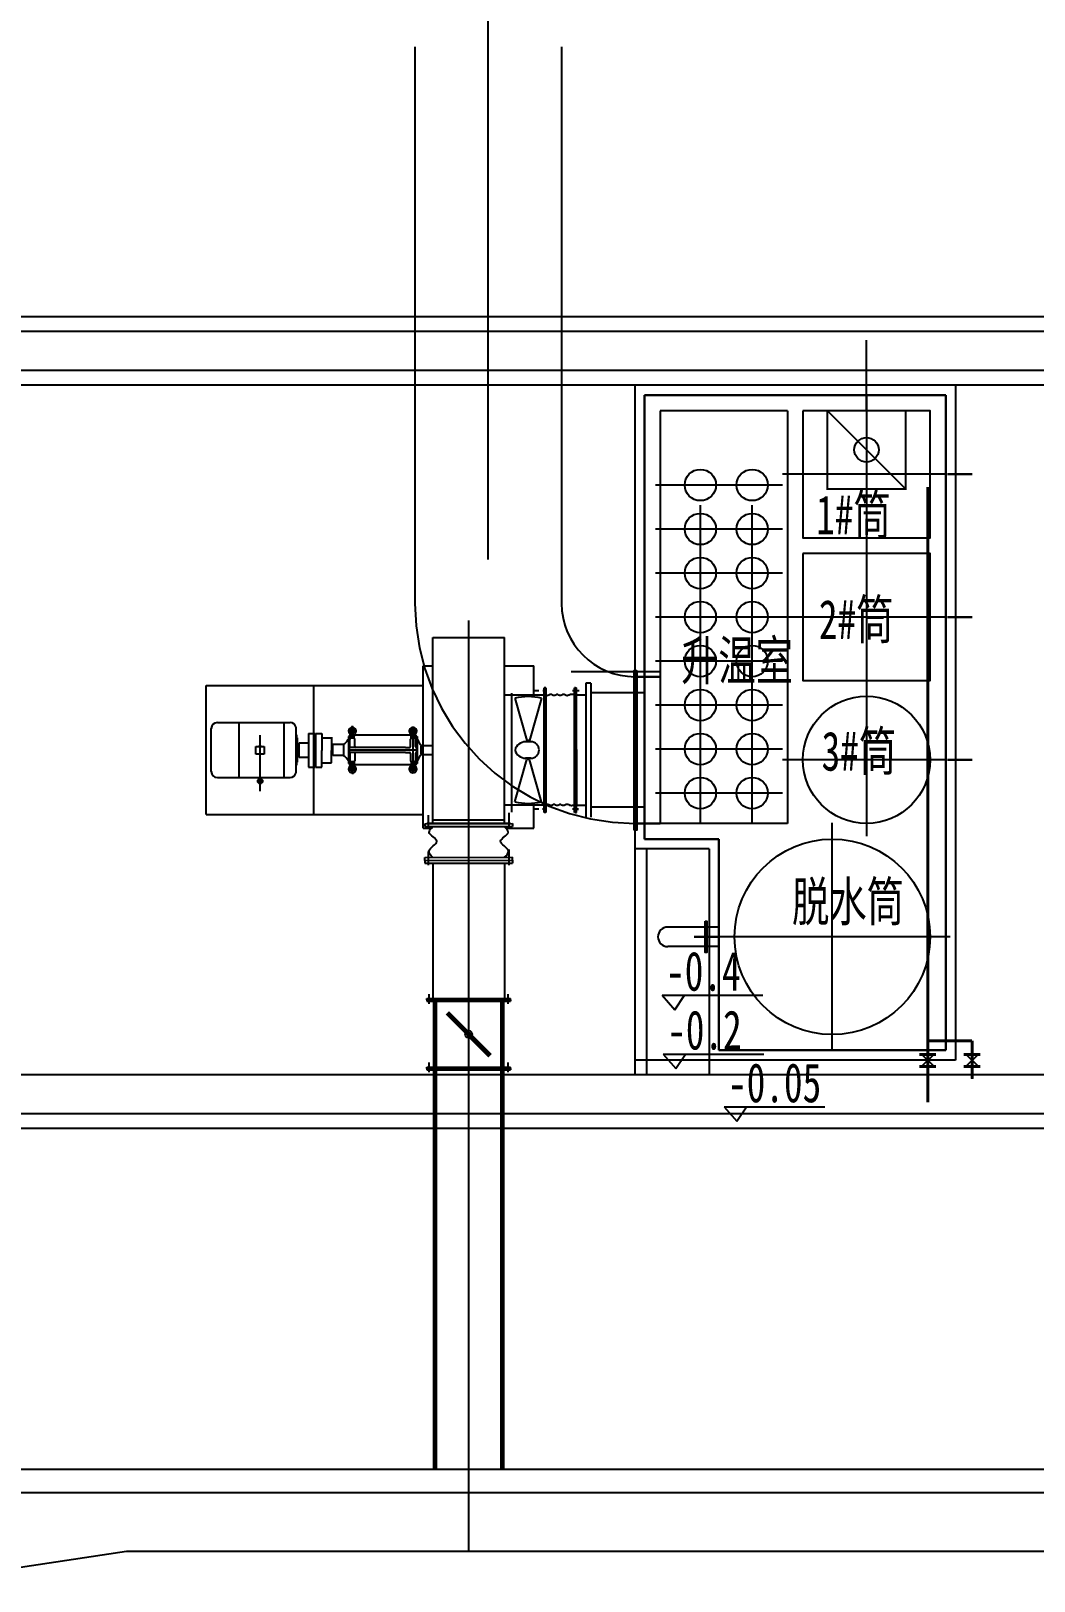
# Model space of a CAD drawing. Extents: x -170 to 1091, y -90 to 504.
# Drawn here: x 257.82 to 268.08, y 49.92 to 65.77 of the extents above; entities that cross this region are included whole.
import ezdxf

# ---------------------------------------------------------------- set-up
doc = ezdxf.new("R2010")
doc.units = 0
doc.header["$LTSCALE"] = 1000
for name, pattern in [('CENTER', [50.8, 31.75, -6.35, 6.35, -6.35]), ('CENTER2', [28.575, 19.05, -3.175, 3.175, -3.175]), ('PF_CENTER', [400, 250, -50, 50, -50])]:
    doc.linetypes.add(name, pattern=pattern)
doc.layers.get('0').update_dxf_attribs({"linetype": 'CONTINUOUS'})
for name, color, linetype in [('01', 7, 'CONTINUOUS'), ('03', 3, 'CENTER'), ('05', 4, 'PF_CENTER'), ('1A', 7, 'CONTINUOUS'), ('PR', 4, 'CONTINUOUS'), ('建筑各种基础线', 6, 'CONTINUOUS'), ('热媒站中心线', 3, 'CENTER'), ('设备', 4, 'CONTINUOUS')]:
    doc.layers.add(name, color=color, linetype=linetype)
doc.layers.add('EQPT', color=7, linetype='CONTINUOUS', lineweight=40)
doc.styles.get("Standard").update_dxf_attribs({"font": '', "width": 0.75})
doc.styles.get('STANDARD').set_extended_font_data('SimSun')

# ---------------------------------------------------------------- blocks, each defined once
blk = doc.blocks.new('A$C3CAE5930')
at = {"layer": '1A'}
for p, q in [((0, 865, 0), (99, 518, 0)), ((218, 865, 0), (119, 518, 0)), ((99, 518, 0), (119, 518, 0)), ((87, 507, 0), (130, 507, 0)), ((0, 14, 0), (99, 360, 0)), ((87, 372, 0), (130, 372, 0)), ((99, 360, 0), (119, 360, 0)), ((218, 14, 0), (119, 360, 0))]:
    blk.add_line(p, q, dxfattribs=at)
for centre, radius, start, end in [((109, 439, 0), 439, 75.6223, 104.3777), ((87, 439, 0), 67.5, 90, 180), ((87, 439, 0), 67.5, 180, 270), ((130, 417, 0), 90, 14.4775, 90), ((130, 462, 0), 90, 270, 345.5225), ((109, 439, 0), 439, 255.6223, 284.3777)]:
    blk.add_arc(centre, radius, start, end, dxfattribs=at)
blk = doc.blocks.new('A$C214432DA')
at = {"layer": '1A', "xscale": 2.100000000000363, "yscale": 2.100000000000363, "zscale": 2.100000000000363}
blk.add_blockref('A$C3CAE5930', (0, 0, 0), dxfattribs=at)

msp = doc.modelspace()

# ---------------------------------------------------------------- linework, layer by layer
at = {"color": 1, "lineweight": 30}
for p, q in [((264.10001, 62.05093, 0), (264.10001, 57.51093, 0)), ((267.18001, 62.05093, 0), (264.10001, 62.05093, 0)), ((267.18001, 62.05093, 0), (267.18001, 55.35093, 0)), ((264.86001, 57.51093, 0), (264.10001, 57.51093, 0)), ((264.86001, 57.51093, 0), (264.86001, 55.35093, 0)), ((267.18001, 55.35093, 0), (264.86001, 55.35093, 0))]:
    msp.add_line(p, q, dxfattribs=at)
at = {"color": 3, "lineweight": -2}
for p, q in [((265.97001, 61.89093, 0), (266.77001, 61.09093, 0)), ((264.86001, 56.61093, 0), (264.33641, 56.61093, 0)), ((264.86001, 56.41093, 0), (264.33641, 56.41093, 0)), ((267.36658, 55.31524, 0), (267.53259, 55.31524, 0)), ((267.36658, 55.30417, 0), (267.53259, 55.30417, 0)), ((267.36658, 55.19218, 0), (267.53259, 55.19218, 0)), ((267.36658, 55.18112, 0), (267.53259, 55.18112, 0)), ((267.39217, 55.30417, 0), (267.50962, 55.19218, 0)), ((267.50891, 55.30417, 0), (267.39382, 55.19218, 0))]:
    msp.add_line(p, q, dxfattribs=at)
at = {"color": 3, "lineweight": 30}
for p, q in [((267.45054, 61.24093, 0), (267.19751, 61.24093, 0)), ((267.45054, 59.78093, 0), (267.19751, 59.78093, 0)), ((267.45054, 58.32093, 0), (267.19751, 58.32093, 0)), ((264.60697, 56.51093, 0), (264.86001, 56.51093, 0)), ((264.60697, 56.51093, 0), (264.86001, 56.51093, 0)), ((267.45054, 55.05948, 0), (267.45054, 55.44791, 0))]:
    msp.add_line(p, q, dxfattribs=at)
at = {"color": 2, "lineweight": 30}
for p, q in [((264, 59.17093, 0), (264.26001, 59.17093, 0)), ((264, 57.67093, 0), (264.26001, 57.67093, 0))]:
    msp.add_line(p, q, dxfattribs=at)
at = {"color": 6, "lineweight": -2}
for p, q in [((264.00001, 57.41093, 0), (264.00001, 55.10093, 0)), ((264.12001, 57.41093, 0), (264.12001, 55.10093, 0))]:
    msp.add_line(p, q, dxfattribs=at)
at = {"color": 0, "lineweight": -3}
for p, q in [((264.2792, 55.91387, 0), (265.30971, 55.91387, 0)), ((264.2792, 55.91387, 0), (264.4097, 55.76546, 0)), ((264.4097, 55.76546, 0), (264.5087, 55.91387, 0)), ((264.29016, 55.3126, 0), (265.32068, 55.3126, 0)), ((264.29016, 55.3126, 0), (264.42067, 55.1642, 0)), ((264.42067, 55.1642, 0), (264.51967, 55.3126, 0)), ((264.91305, 54.77296, 0), (265.04356, 54.62456, 0)), ((264.91305, 54.77296, 0), (265.94357, 54.77296, 0)), ((265.04356, 54.62456, 0), (265.14256, 54.77296, 0))]:
    msp.add_line(p, q, dxfattribs=at)
at = {"color": 2, "lineweight": -2}
for p, q in [((266.91283, 55.31524, 0), (267.07885, 55.31524, 0)), ((266.91283, 55.30417, 0), (267.07885, 55.30417, 0)), ((266.91283, 55.19218, 0), (267.07885, 55.19218, 0)), ((266.91283, 55.18112, 0), (267.07885, 55.18112, 0)), ((266.93843, 55.30417, 0), (267.05588, 55.19218, 0)), ((267.05516, 55.30417, 0), (266.94008, 55.19218, 0))]:
    msp.add_line(p, q, dxfattribs=at)
at = {"color": 6, "lineweight": -2, "const_width": 0.02, "elevation": 0}
msp.add_lwpolyline([(265.97001, 61.89093), (266.77001, 61.89093), (266.77001, 61.09093), (265.97001, 61.09093), (265.97001, 61.89093)], dxfattribs=at)
at = {"color": 2, "lineweight": -2, "const_width": 0.03, "elevation": 0}
msp.add_lwpolyline([(266.99739, 54.81862), (266.99739, 61.11056)], dxfattribs=at)
at = {"color": 2, "lineweight": 30, "elevation": 0}
msp.add_lwpolyline([(264.0069, 59.23488), (264.0069, 57.6024), (263.99429, 57.6024), (263.99429, 59.23488)], close=True, dxfattribs=at)
at = {"color": 0, "elevation": 0}
msp.add_lwpolyline([(264.01951, 59.23488), (264.01951, 57.6024), (264.0069, 57.6024), (264.0069, 59.23488)], close=True, dxfattribs=at)
at = {"color": 3, "lineweight": -2, "elevation": 0}
for points in [[(264.71853, 56.66976), (264.72788, 56.66976), (264.72788, 56.34906), (264.71853, 56.34906)], [(264.72788, 56.66976), (264.73722, 56.66976), (264.73722, 56.34906), (264.72788, 56.34906)]]:
    msp.add_lwpolyline(points, close=True, dxfattribs=at)
at = {"color": 3, "lineweight": -2, "const_width": 0.03, "elevation": 0}
for points in [[(267.45054, 55.44791), (266.99739, 55.44791)], [(267.45054, 55.44791), (267.45054, 55.05948)]]:
    msp.add_lwpolyline(points, dxfattribs=at)
at = {"color": 3, "lineweight": -2}
msp.add_circle((266.37001, 61.49093, 0), 0.125, dxfattribs=at)
msp.add_arc((264.33641, 56.51093, 0), 0.1, 90, 270, dxfattribs=at)
at = {"layer": '01'}
for p, q in [((261.85242, 57.66793, 0), (262.74759, 57.66847, 0)), ((261.85242, 57.66793, 0), (261.85242, 57.63757, 0)), ((261.85242, 57.63757, 0), (262.74759, 57.63811, 0)), ((262.74759, 57.66847, 0), (262.74759, 57.63811, 0)), ((261.85242, 57.32329, 0), (262.74759, 57.32383, 0)), ((261.85242, 57.29293, 0), (261.85242, 57.32329, 0)), ((261.85242, 57.29293, 0), (262.74759, 57.29347, 0)), ((261.85242, 57.29293, 0), (261.85242, 57.26257, 0)), ((261.85242, 57.26257, 0), (262.74759, 57.26311, 0)), ((261.93438, 57.26257, 0), (261.93438, 55.87863, 0)), ((262.66563, 57.26311, 0), (262.66563, 55.87863, 0)), ((262.74759, 57.29347, 0), (262.74759, 57.32383, 0)), ((262.74759, 57.29347, 0), (262.74759, 57.26311, 0)), ((261.8723, 55.87863, 0), (262.72771, 55.87863, 0)), ((261.8723, 55.86504, 0), (261.8723, 55.87863, 0)), ((261.8723, 55.86504, 0), (261.8723, 55.87863, 0)), ((261.8723, 55.86504, 0), (262.72771, 55.86504, 0)), ((261.8723, 55.86504, 0), (261.8723, 55.85145, 0)), ((261.8723, 55.86504, 0), (261.8723, 55.85145, 0)), ((261.8723, 55.85145, 0), (262.72771, 55.85145, 0)), ((261.9203, 55.87863, 0), (262.72771, 55.87863, 0)), ((261.9203, 55.86504, 0), (262.72771, 55.86504, 0)), ((261.9203, 55.85145, 0), (262.72771, 55.85145, 0)), ((262.72771, 55.86504, 0), (262.72771, 55.87863, 0)), ((262.72771, 55.86504, 0), (262.72771, 55.87863, 0)), ((262.72771, 55.86504, 0), (262.72771, 55.85145, 0)), ((262.72771, 55.86504, 0), (262.72771, 55.85145, 0)), ((261.8723, 55.17863, 0), (262.72771, 55.17863, 0)), ((261.8723, 55.16504, 0), (261.8723, 55.17863, 0)), ((261.8723, 55.16504, 0), (261.8723, 55.17863, 0)), ((261.8723, 55.16504, 0), (262.72771, 55.16504, 0)), ((261.8723, 55.16504, 0), (261.8723, 55.15145, 0)), ((261.8723, 55.16504, 0), (261.8723, 55.15145, 0)), ((261.89685, 55.12592, 0), (261.89685, 55.22444, 0)), ((261.9203, 55.17863, 0), (262.72771, 55.17863, 0)), ((261.9203, 55.16504, 0), (262.72771, 55.16504, 0)), ((262.70316, 55.12592, 0), (262.70316, 55.22444, 0)), ((262.72771, 55.16504, 0), (262.72771, 55.17863, 0)), ((262.72771, 55.16504, 0), (262.72771, 55.17863, 0)), ((262.72771, 55.16504, 0), (262.72771, 55.15145, 0)), ((262.72771, 55.16504, 0), (262.72771, 55.15145, 0)), ((261.8723, 55.15145, 0), (262.72771, 55.15145, 0)), ((261.9203, 55.15145, 0), (262.72771, 55.15145, 0))]:
    msp.add_line(p, q, dxfattribs=at)
at = {"layer": '01', "ltscale": 8}
for p, q in [((273.8, 51.06385, 0), (224.7404, 51.06385)), ((273.56, 50.82385, 0), (224.93644, 50.82385))]:
    msp.add_line(p, q, dxfattribs=at)
at = {"layer": '01', "const_width": 0.05, "elevation": 0}
for points in [[(261.95601, 55.85145), (261.95601, 55.17863)], [(262.64401, 55.85145), (262.64401, 55.17863)], [(262.51921, 55.29584), (262.0808, 55.73424)]]:
    msp.add_lwpolyline(points, dxfattribs=at)
at = {"layer": '01'}
msp.add_circle((262.30001, 55.51504, 0), 0.0363, dxfattribs=at)
for points, knots in [([(261.93438, 57.32329, 0), (261.91184, 57.34541, 0), (261.85206, 57.40411, 0), (262.04761, 57.487, 0), (261.85843, 57.56404, 0), (261.91387, 57.61772, 0), (261.93438, 57.63757, 0)], [0, 0, 0, 0, 0.077547169, 0.205726489, 0.325007281, 0.395055418, 0.395055418, 0.395055418, 0.395055418]), ([(262.66563, 57.32383, 0), (262.68817, 57.34595, 0), (262.74795, 57.40465, 0), (262.5524, 57.48754, 0), (262.74158, 57.56458, 0), (262.68614, 57.61825, 0), (262.66563, 57.63811, 0)], [0, 0, 0, 0, 0.077547169, 0.205726489, 0.325007281, 0.395055417, 0.395055417, 0.395055417, 0.395055417])]:
    msp.add_open_spline(points, degree=3, knots=knots, dxfattribs=at)
for p in [(261.89511, 55.87863, 0), (261.89511, 55.87863, 0), (262.7049, 55.87863, 0), (262.7049, 55.87863, 0), (261.89511, 55.17863, 0), (261.89511, 55.17863, 0), (262.7049, 55.17863, 0), (262.7049, 55.17863, 0)]:
    msp.add_point(p, dxfattribs=at)
at = {"layer": '03'}
for p, q in [((261.88787, 57.61783, 0), (261.88787, 57.75509, 0)), ((262.7148, 57.61836, 0), (262.7148, 57.77783, 0)), ((261.88787, 57.24283, 0), (261.88787, 57.38009, 0)), ((262.7148, 57.24336, 0), (262.7148, 57.40283, 0))]:
    msp.add_line(p, q, dxfattribs=at)
at = {"layer": '05', "ltscale": 8}
for p, q in [((262.5, 60.36854), (262.5, 82.69885)), ((258.8, 50.22385, 0), (256.8, 49.92385, 0)), ((274.04655, 50.22385, 0), (258.8, 50.22385, 0))]:
    msp.add_line(p, q, dxfattribs=at)
at = {"layer": 'EQPT', "linetype": 'CENTER2', "lineweight": -2, "ltscale": 5}
for p, q in [((261.75, 65.60982, 0), (261.75, 59.92093, 0)), ((263.25, 65.60982, 0), (263.25, 59.92093, 0)), ((261.75, 61.9181, 0), (261.75, 59.92093, 0)), ((263.25, 61.9181, 0), (263.25, 59.92093, 0))]:
    msp.add_line(p, q, dxfattribs=at)
for radius in [2.25, 0.75]:
    msp.add_arc((264, 59.92093, 0), radius, 180, 270, dxfattribs=at)
at = {"layer": 'PR'}
msp.add_line((262.64401, 51.06385, 0), (261.95601, 51.06385, 0), dxfattribs=at)
at = {"layer": '建筑各种基础线', "ltscale": 250}
for p, q in [((275.63912, 62.85093, 0), (234.21076, 62.85093, 0)), ((277.35, 62.85093, 0), (236.21076, 62.85093, 0)), ((276.36653, 62.85093, 0), (267.38657, 62.85093, 0)), ((275.48912, 62.70093, 0), (234.33076, 62.70093, 0)), ((277.35, 62.70093, 0), (236.33076, 62.70093, 0)), ((276.51653, 62.70093, 0), (267.23657, 62.70093, 0)), ((275.08912, 62.30093, 0), (234.33076, 62.30093, 0)), ((277.93001, 62.30093, 0), (236.33076, 62.30093, 0)), ((274.93912, 62.15093, 0), (233.36988, 62.15093, 0)), ((277.78001, 62.15093, 0), (236.21076, 62.15093, 0)), ((267.28001, 62.15093, 0), (264.00001, 62.15093, 0)), ((264.00001, 62.15093, 0), (264.00001, 57.41093, 0)), ((267.28001, 62.15093, 0), (267.28001, 55.25093, 0)), ((264.76001, 57.41093, 0), (264.00001, 57.41093, 0)), ((264.76001, 57.41093, 0), (264.76001, 55.10093, 0)), ((267.28001, 55.25093, 0), (264.00001, 55.25093, 0)), ((277.93001, 55.10093, 0), (232.50001, 55.10093, 0)), ((277.93001, 54.70093, 0), (232.50001, 54.70093, 0)), ((277.78001, 54.55093, 0), (232.50001, 54.55093, 0))]:
    msp.add_line(p, q, dxfattribs=at)
at = {"layer": '建筑各种基础线'}
for p, q in [((261.83601, 59.28093, 0), (261.93438, 59.28093, 0)), ((261.83601, 57.62093, 0), (261.83601, 59.28093, 0)), ((262.66563, 59.28093, 0), (262.96601, 59.28093, 0)), ((262.96601, 58.98343, 0), (262.96601, 59.28093, 0)), ((259.61601, 59.08093, 0), (261.83601, 59.08093, 0)), ((259.61601, 57.76093, 0), (259.61601, 59.08093, 0)), ((260.71601, 57.76093, 0), (260.71601, 59.08093, 0)), ((262.96601, 57.62093, 0), (262.96601, 57.85843, 0)), ((259.61601, 57.76093, 0), (261.83601, 57.76093, 0)), ((261.83601, 57.62093, 0), (261.91767, 57.62093, 0)), ((262.68284, 57.62093, 0), (262.96601, 57.62093, 0))]:
    msp.add_line(p, q, dxfattribs=at)
at = {"layer": '热媒站中心线', "ltscale": 20}
for p, q in [((266.37001, 61.89093, 0), (266.37001, 62.611, 0)), ((266.37001, 62.05093, 0), (266.37001, 57.53934, 0)), ((267.18001, 61.24093, 0), (265.51053, 61.24093, 0)), ((265.51001, 61.13093, 0), (264.21001, 61.13093, 0)), ((264.67001, 57.67093, 0), (264.67001, 60.9233, 0)), ((265.20001, 57.67093, 0), (265.20001, 60.9233, 0)), ((265.51001, 60.68093, 0), (264.21001, 60.68093, 0)), ((265.51001, 60.23093, 0), (264.21001, 60.23093, 0)), ((265.51001, 59.78093, 0), (264.21001, 59.78093, 0)), ((267.18001, 59.78093, 0), (265.51053, 59.78093, 0)), ((265.51001, 59.33093, 0), (264.21001, 59.33093, 0)), ((265.51001, 59.33093, 0), (264.21001, 59.33093, 0)), ((264.26001, 59.22093, 0), (263.35001, 59.22093, 0)), ((264.26001, 59.22093, 0), (263.35001, 59.22093, 0)), ((265.51001, 58.88093, 0), (264.21001, 58.88093, 0)), ((261.11014, 58.55545, 0), (261.11014, 58.66916, 0)), ((261.73014, 58.66203, 0), (261.73014, 58.18262, 0)), ((260.16702, 57.99998, 0), (260.16702, 58.57258, 0)), ((261.15456, 58.61482, 0), (261.06571, 58.61482, 0)), ((261.77456, 58.61482, 0), (261.68571, 58.61482, 0)), ((265.51001, 58.43093, 0), (264.21001, 58.43093, 0)), ((261.15456, 58.22705, 0), (261.06571, 58.22705, 0)), ((261.11014, 58.28642, 0), (261.11014, 58.1727, 0)), ((261.77456, 58.22705, 0), (261.68571, 58.22705, 0)), ((267.18001, 58.32093, 0), (265.51053, 58.32093, 0)), ((265.51001, 57.98093, 0), (264.21001, 57.98093, 0)), ((266.02001, 55.35093, 0), (266.02001, 57.67631, 0)), ((267.22724, 56.51093, 0), (264.86001, 56.51093, 0)), ((261.89685, 55.82592, 0), (261.89685, 55.92444, 0)), ((262.70316, 55.82592, 0), (262.70316, 55.92444, 0)), ((261.89685, 55.12592, 0), (261.89685, 55.22444, 0)), ((262.70316, 55.12592, 0), (262.70316, 55.22444, 0))]:
    msp.add_line(p, q, dxfattribs=at)
at = {"layer": '热媒站中心线', "ltscale": 5}
msp.add_line((262.30001, 50.22385, 0), (262.30001, 59.74593, 0), dxfattribs=at)
at = {"layer": '设备'}
for p, q in [((264.26001, 61.89093, 0), (264.26001, 57.67093, 0)), ((265.56001, 61.89093, 0), (264.26001, 61.89093, 0)), ((265.56001, 61.89093, 0), (265.56001, 57.67093, 0)), ((261.93438, 57.66793, 0), (261.93438, 59.57093, 0)), ((261.93438, 59.57093, 0), (262.66563, 59.57093, 0)), ((262.66563, 57.66793, 0), (262.66563, 59.57093, 0)), ((263.0712, 58.98343, 0), (262.66563, 58.98343, 0)), ((262.74248, 57.7855, 0), (262.74248, 59.00241, 0)), ((263.0178, 59.02713, 0), (262.97631, 59.02713, 0)), ((263.09937, 59.02718, 0), (263.05788, 59.02718, 0)), ((263.0712, 57.78343, 0), (263.0712, 59.05843, 0)), ((263.0802, 59.05843, 0), (263.0712, 59.05843, 0)), ((263.0712, 57.7855, 0), (263.0712, 59.04602, 0)), ((263.0802, 59.05843, 0), (263.0802, 57.78343, 0)), ((263.0802, 57.78338, 0), (263.0802, 59.05838, 0)), ((263.0892, 59.05838, 0), (263.0802, 59.05838, 0)), ((263.0802, 57.78545, 0), (263.0802, 59.04597, 0)), ((263.0892, 59.05838, 0), (263.0892, 57.78338, 0)), ((263.4224, 59.02718, 0), (263.36341, 59.02718, 0)), ((263.4314, 59.02718, 0), (263.37241, 59.02718, 0)), ((263.4314, 59.02692, 0), (263.37241, 59.02692, 0)), ((263.3837, 57.78343, 0), (263.3837, 59.05843, 0)), ((263.3927, 59.05843, 0), (263.3837, 59.05843, 0)), ((263.3837, 57.7855, 0), (263.3837, 59.04602, 0)), ((263.3927, 57.78343, 0), (263.3927, 59.05843, 0)), ((263.3927, 59.05843, 0), (263.3927, 58.41602, 0)), ((263.3927, 57.78317, 0), (263.3927, 59.05817, 0)), ((263.3927, 59.05817, 0), (263.3927, 58.41576, 0)), ((263.3927, 59.05817, 0), (263.3927, 58.42093, 0)), ((263.3927, 59.05817, 0), (263.4017, 59.05817, 0)), ((263.3927, 57.7855, 0), (263.3927, 59.04602, 0)), ((263.3927, 57.78523, 0), (263.3927, 59.04576, 0)), ((263.4017, 57.78317, 0), (263.4017, 59.05817, 0)), ((263.4017, 57.79041, 0), (263.4017, 59.05093, 0)), ((263.4017, 58.98526, 0), (263.50001, 58.98526, 0)), ((263.50001, 59.10593, 0), (263.50001, 57.73593, 0)), ((263.55001, 59.10593, 0), (263.50001, 59.10593, 0)), ((263.55001, 59.10593, 0), (263.55001, 57.73593, 0)), ((264.10001, 59.00593, 0), (263.55001, 59.00593, 0)), ((264.10001, 59.00593, 0), (263.55001, 59.00593, 0)), ((259.72889, 58.70218, 0), (260.47264, 58.70218, 0)), ((259.95246, 58.13968, 0), (259.95246, 58.70218, 0)), ((260.41264, 58.13968, 0), (260.41264, 58.70218, 0)), ((259.66639, 58.20218, 0), (259.66639, 58.63968, 0)), ((260.53514, 58.20218, 0), (260.53514, 58.63968, 0)), ((260.53514, 58.57718, 0), (260.54139, 58.57718, 0)), ((260.54139, 58.26468, 0), (260.54139, 58.57718, 0)), ((260.54139, 58.54593, 0), (260.54764, 58.54593, 0)), ((260.54764, 58.29593, 0), (260.54764, 58.54593, 0)), ((260.54764, 58.32718, 0), (260.54764, 58.51468, 0)), ((260.54764, 58.32906, 0), (260.54764, 58.51281, 0)), ((260.54764, 58.42093, 0), (260.54764, 58.49968, 0)), ((260.56536, 58.49286, 0), (260.66063, 58.49286, 0)), ((260.56536, 58.34911, 0), (260.56536, 58.49286, 0)), ((260.66063, 58.58923, 0), (260.66063, 58.24588, 0)), ((260.66063, 58.58923, 0), (260.7264, 58.58923, 0)), ((260.7264, 58.24588, 0), (260.7264, 58.58923, 0)), ((260.73265, 58.58922, 0), (260.79634, 58.58922, 0)), ((260.73265, 58.58922, 0), (260.73265, 58.24574, 0)), ((260.79634, 58.58922, 0), (260.79634, 58.41748, 0)), ((260.79634, 58.54485, 0), (260.89813, 58.54485, 0)), ((260.89813, 58.55176, 0), (260.89813, 58.42439, 0)), ((260.89813, 58.54485, 0), (260.89813, 58.41748, 0)), ((261.06994, 58.55876, 0), (261.06994, 58.28311, 0)), ((261.0784, 58.55876, 0), (261.06994, 58.55876, 0)), ((261.0784, 58.55875, 0), (261.0784, 58.27888, 0)), ((261.08369, 58.57674, 0), (261.13658, 58.57674, 0)), ((261.08369, 58.57674, 0), (261.08369, 58.57383, 0)), ((261.08369, 58.45584, 0), (261.08369, 58.53231, 0)), ((261.13209, 58.57356, 0), (261.0873, 58.57356, 0)), ((261.08898, 58.57674, 0), (261.08898, 58.57891, 0)), ((261.09057, 58.54289, 0), (261.09057, 58.54606, 0)), ((261.09057, 58.54606, 0), (261.12971, 58.54606, 0)), ((261.12971, 58.54289, 0), (261.09057, 58.54289, 0)), ((261.09184, 58.54606, 0), (261.09184, 58.56299, 0)), ((261.09184, 58.56299, 0), (261.12844, 58.56299, 0)), ((261.09956, 58.59271, 0), (261.11014, 58.59366, 0)), ((261.12072, 58.59271, 0), (261.09956, 58.59271, 0)), ((261.09956, 58.56933, 0), (261.09956, 58.56299, 0)), ((261.09956, 58.56933, 0), (261.12072, 58.56933, 0)), ((261.10104, 58.54606, 0), (261.10104, 58.56299, 0)), ((261.11014, 58.59366, 0), (261.12072, 58.59271, 0)), ((261.11923, 58.54606, 0), (261.11923, 58.56299, 0)), ((261.12072, 58.56933, 0), (261.12072, 58.56299, 0)), ((261.12844, 58.54606, 0), (261.12844, 58.56299, 0)), ((261.12971, 58.54289, 0), (261.12971, 58.54606, 0)), ((261.13129, 58.57674, 0), (261.13129, 58.57891, 0)), ((261.13658, 58.57567, 0), (261.13658, 58.57674, 0)), ((261.13658, 58.45584, 0), (261.13658, 58.53231, 0)), ((261.70158, 58.57356, 0), (261.13738, 58.57356, 0)), ((261.70369, 58.57674, 0), (261.75658, 58.57674, 0)), ((261.70369, 58.57674, 0), (261.70369, 58.57568, 0)), ((261.70369, 58.45584, 0), (261.70369, 58.53231, 0)), ((261.75209, 58.57356, 0), (261.7073, 58.57356, 0)), ((261.70898, 58.57674, 0), (261.70898, 58.57891, 0)), ((261.71057, 58.54289, 0), (261.71057, 58.54606, 0)), ((261.71057, 58.54606, 0), (261.74971, 58.54606, 0)), ((261.74971, 58.54289, 0), (261.71057, 58.54289, 0)), ((261.71184, 58.54606, 0), (261.71184, 58.56299, 0)), ((261.71184, 58.56299, 0), (261.74844, 58.56299, 0)), ((261.71956, 58.59271, 0), (261.73014, 58.59366, 0)), ((261.74072, 58.59271, 0), (261.71956, 58.59271, 0)), ((261.71956, 58.56933, 0), (261.71956, 58.56299, 0)), ((261.71956, 58.56933, 0), (261.74072, 58.56933, 0)), ((261.72104, 58.54606, 0), (261.72104, 58.56299, 0)), ((261.73014, 58.59366, 0), (261.74072, 58.59271, 0)), ((261.73923, 58.54606, 0), (261.73923, 58.56299, 0)), ((261.74072, 58.56933, 0), (261.74072, 58.56299, 0)), ((261.74844, 58.54606, 0), (261.74844, 58.56299, 0)), ((261.74971, 58.54289, 0), (261.74971, 58.54606, 0)), ((261.75129, 58.57674, 0), (261.75129, 58.57891, 0)), ((261.75658, 58.57567, 0), (261.75658, 58.57674, 0)), ((261.75658, 58.57674, 0), (261.75658, 58.57567, 0)), ((261.75658, 58.45584, 0), (261.75658, 58.53231, 0)), ((261.76503, 58.56299, 0), (261.76503, 58.27888, 0)), ((261.76504, 58.55875, 0), (261.77351, 58.55875, 0)), ((261.77351, 58.55876, 0), (261.77351, 58.28311, 0)), ((260.12415, 58.45759, 0), (260.20825, 58.45759, 0)), ((260.12415, 58.3782, 0), (260.12415, 58.45759, 0)), ((260.20825, 58.3782, 0), (260.12415, 58.3782, 0)), ((260.17077, 58.472, 0), (260.16327, 58.472, 0)), ((260.16327, 58.45759, 0), (260.16327, 58.472, 0)), ((260.17077, 58.45759, 0), (260.17077, 58.472, 0)), ((260.20825, 58.45759, 0), (260.20825, 58.3782, 0)), ((260.54764, 58.45843, 0), (260.56536, 58.45843, 0)), ((260.54764, 58.42093, 0), (260.54764, 58.34218, 0)), ((260.54764, 58.38343, 0), (260.56536, 58.38343, 0)), ((260.56536, 58.34911, 0), (260.66063, 58.34911, 0)), ((260.79634, 58.24574, 0), (260.79634, 58.41748, 0)), ((260.91011, 58.4583, 0), (260.89813, 58.4583, 0)), ((260.89813, 58.2901, 0), (260.89813, 58.41748, 0)), ((260.91011, 58.38356, 0), (260.89813, 58.38356, 0)), ((260.91011, 58.36435, 0), (260.91011, 58.47751, 0)), ((261.01811, 58.47751, 0), (260.91011, 58.47751, 0)), ((261.01811, 58.36435, 0), (260.91011, 58.36435, 0)), ((261.01811, 58.47961, 0), (261.01811, 58.36226, 0)), ((261.65524, 58.44738, 0), (261.0784, 58.44738, 0)), ((261.62529, 58.42093, 0), (261.0784, 58.42093, 0)), ((261.62529, 58.42093, 0), (261.0784, 58.42093, 0)), ((261.65524, 58.39449, 0), (261.0784, 58.39449, 0)), ((261.08369, 58.38603, 0), (261.08369, 58.30955, 0)), ((261.13658, 58.38603, 0), (261.13658, 58.30955, 0)), ((261.76504, 58.42093, 0), (261.61683, 58.42093, 0)), ((261.76504, 58.42093, 0), (261.61683, 58.42093, 0)), ((261.65524, 58.44738, 0), (261.69523, 58.44738, 0)), ((261.65524, 58.39449, 0), (261.69523, 58.39449, 0)), ((261.70369, 58.38603, 0), (261.70369, 58.30955, 0)), ((261.75658, 58.38603, 0), (261.75658, 58.30955, 0)), ((261.81159, 58.46159, 0), (261.81159, 58.38027, 0)), ((261.82111, 58.46853, 0), (261.81948, 58.46853, 0)), ((261.82111, 58.37333, 0), (261.81948, 58.37333, 0)), ((261.82491, 58.46615, 0), (261.93438, 58.46615, 0)), ((261.82491, 58.37571, 0), (261.93438, 58.37571, 0)), ((261.82534, 58.4643, 0), (261.82534, 58.37756, 0)), ((263.3837, 58.42093, 0), (263.3837, 57.84593, 0)), ((263.3837, 57.78343, 0), (263.3837, 58.41602, 0)), ((263.3927, 58.42093, 0), (263.3927, 57.84593, 0)), ((263.3927, 57.78834, 0), (263.3927, 58.42093, 0)), ((263.3927, 58.42067, 0), (263.3927, 57.84567, 0)), ((263.3927, 57.78343, 0), (263.3927, 58.41602, 0)), ((263.3927, 57.78343, 0), (263.3927, 58.41602, 0)), ((263.3927, 57.78317, 0), (263.3927, 58.41576, 0)), ((263.3927, 57.78317, 0), (263.3927, 58.41576, 0)), ((263.4017, 58.42584, 0), (263.4017, 57.85334, 0)), ((260.53514, 58.26468, 0), (260.54139, 58.26468, 0)), ((260.54139, 58.29593, 0), (260.54764, 58.29593, 0)), ((260.66063, 58.24588, 0), (260.7264, 58.24588, 0)), ((260.73265, 58.24574, 0), (260.79634, 58.24574, 0)), ((260.79634, 58.2901, 0), (260.89813, 58.2901, 0)), ((261.0784, 58.28311, 0), (261.06994, 58.28311, 0)), ((261.08369, 58.26513, 0), (261.08369, 58.26804, 0)), ((261.08369, 58.26513, 0), (261.13658, 58.26513, 0)), ((261.13209, 58.2683, 0), (261.0873, 58.2683, 0)), ((261.08898, 58.26513, 0), (261.08898, 58.26295, 0)), ((261.09057, 58.29898, 0), (261.09057, 58.2958, 0)), ((261.12971, 58.29898, 0), (261.09057, 58.29898, 0)), ((261.09057, 58.2958, 0), (261.12971, 58.2958, 0)), ((261.09184, 58.2958, 0), (261.09184, 58.27888, 0)), ((261.09184, 58.27888, 0), (261.12844, 58.27888, 0)), ((261.09956, 58.27253, 0), (261.09956, 58.27888, 0)), ((261.09956, 58.27253, 0), (261.12072, 58.27253, 0)), ((261.09956, 58.24916, 0), (261.11014, 58.2482, 0)), ((261.12072, 58.24916, 0), (261.09956, 58.24916, 0)), ((261.10104, 58.2958, 0), (261.10104, 58.27888, 0)), ((261.11014, 58.2482, 0), (261.12072, 58.24916, 0)), ((261.11923, 58.2958, 0), (261.11923, 58.27888, 0)), ((261.12072, 58.27253, 0), (261.12072, 58.27888, 0)), ((261.12844, 58.2958, 0), (261.12844, 58.27888, 0)), ((261.12971, 58.29898, 0), (261.12971, 58.2958, 0)), ((261.13129, 58.26513, 0), (261.13129, 58.26295, 0)), ((261.13658, 58.26619, 0), (261.13658, 58.26513, 0)), ((261.70158, 58.2683, 0), (261.13738, 58.2683, 0)), ((261.70369, 58.26513, 0), (261.70369, 58.26619, 0)), ((261.70369, 58.26513, 0), (261.75658, 58.26513, 0)), ((261.75209, 58.2683, 0), (261.7073, 58.2683, 0)), ((261.70898, 58.26513, 0), (261.70898, 58.26295, 0)), ((261.71057, 58.29898, 0), (261.71057, 58.2958, 0)), ((261.74971, 58.29898, 0), (261.71057, 58.29898, 0)), ((261.71057, 58.2958, 0), (261.74971, 58.2958, 0)), ((261.71184, 58.2958, 0), (261.71184, 58.27888, 0)), ((261.71184, 58.27888, 0), (261.74844, 58.27888, 0)), ((261.71956, 58.27253, 0), (261.71956, 58.27888, 0)), ((261.71956, 58.27253, 0), (261.74072, 58.27253, 0)), ((261.71956, 58.24916, 0), (261.73014, 58.2482, 0)), ((261.74072, 58.24916, 0), (261.71956, 58.24916, 0)), ((261.72104, 58.2958, 0), (261.72104, 58.27888, 0)), ((261.73014, 58.2482, 0), (261.74072, 58.24916, 0)), ((261.73923, 58.2958, 0), (261.73923, 58.27888, 0)), ((261.74072, 58.27253, 0), (261.74072, 58.27888, 0)), ((261.74844, 58.2958, 0), (261.74844, 58.27888, 0)), ((261.74971, 58.29898, 0), (261.74971, 58.2958, 0)), ((261.75129, 58.26513, 0), (261.75129, 58.26295, 0)), ((261.75658, 58.26619, 0), (261.75658, 58.26513, 0)), ((261.75658, 58.26513, 0), (261.75658, 58.26619, 0)), ((261.76504, 58.28311, 0), (261.77351, 58.28311, 0)), ((259.72889, 58.13968, 0), (260.47264, 58.13968, 0)), ((260.19961, 58.10218, 0), (260.13368, 58.10218, 0)), ((260.14827, 58.13343, 0), (260.14827, 58.13968, 0)), ((260.14827, 58.13343, 0), (260.15764, 58.12718, 0)), ((260.18577, 58.13343, 0), (260.14827, 58.13343, 0)), ((260.17639, 58.12718, 0), (260.15764, 58.12718, 0)), ((260.18577, 58.13343, 0), (260.17639, 58.12718, 0)), ((260.18577, 58.13343, 0), (260.18577, 58.13968, 0)), ((263.0712, 57.85843, 0), (262.66563, 57.85843, 0)), ((263.4017, 57.8566, 0), (263.50001, 57.8566, 0)), ((261.93438, 57.70801, 0), (262.66563, 57.70801, 0)), ((261.93438, 57.70801, 0), (262.66563, 57.70801, 0)), ((263.0178, 57.81463, 0), (262.97272, 57.81463, 0)), ((263.09937, 57.81468, 0), (263.05429, 57.81468, 0)), ((263.0802, 57.78343, 0), (263.0712, 57.78343, 0)), ((263.0892, 57.78338, 0), (263.0802, 57.78338, 0)), ((263.41517, 57.81468, 0), (263.36341, 57.81468, 0)), ((263.42417, 57.81468, 0), (263.37241, 57.81468, 0)), ((263.42417, 57.81442, 0), (263.37241, 57.81442, 0)), ((263.3927, 57.78343, 0), (263.3837, 57.78343, 0)), ((263.3927, 57.78317, 0), (263.4017, 57.78317, 0)), ((264.10001, 57.83593, 0), (263.55001, 57.83593, 0)), ((264.10001, 57.83593, 0), (263.55001, 57.83593, 0)), ((262.66563, 57.66843, 0), (261.87188, 57.66843, 0)), ((262.72813, 57.66843, 0), (261.87188, 57.66843, 0)), ((265.56001, 57.67093, 0), (264.26001, 57.67093, 0))]:
    msp.add_line(p, q, dxfattribs=at)
at = {"layer": '设备', "elevation": 0}
for points in [[(265.72001, 61.89093), (265.72001, 60.59093), (267.02001, 60.59093), (267.02001, 61.89093)], [(265.72001, 60.43093), (265.72001, 59.13093), (267.02001, 59.13093), (267.02001, 60.43093)]]:
    msp.add_lwpolyline(points, close=True, dxfattribs=at)
at = {"layer": '设备', "const_width": 0.05, "elevation": 0}
for points in [[(261.95601, 55.15083), (261.95601, 54.47303)], [(261.95601, 55.15083), (261.95601, 51.06385)], [(262.64401, 55.15145), (262.64401, 54.47303)], [(262.64401, 55.15145), (262.64401, 51.06385)]]:
    msp.add_lwpolyline(points, dxfattribs=at)
at = {"layer": '设备'}
for centre, radius in [((264.67001, 61.13093, 0), 0.16), ((265.20001, 61.13093, 0), 0.16), ((264.67001, 60.68093, 0), 0.16), ((265.20001, 60.68093, 0), 0.16), ((264.67001, 60.23093, 0), 0.16), ((265.20001, 60.23093, 0), 0.16), ((264.67001, 59.78093, 0), 0.16), ((265.20001, 59.78093, 0), 0.16), ((264.67001, 59.33093, 0), 0.16), ((265.20001, 59.33093, 0), 0.16), ((264.67001, 58.88093, 0), 0.16), ((265.20001, 58.88093, 0), 0.16), ((266.37001, 58.32093, 0), 0.65), ((261.11014, 58.61482, 0), 0.02116), ((261.73014, 58.61482, 0), 0.02116), ((264.67001, 58.43093, 0), 0.16), ((265.20001, 58.43093, 0), 0.16), ((261.11014, 58.22705, 0), 0.02116), ((261.73014, 58.22705, 0), 0.02116), ((260.16702, 58.10218, 0), 0.025), ((260.16702, 58.10218, 0), 0.01875), ((264.67001, 57.98093, 0), 0.16), ((265.20001, 57.98093, 0), 0.16), ((266.02001, 56.51093, 0), 1)]:
    msp.add_circle(centre, radius, dxfattribs=at)
for centre, radius, start, end in [((259.72889, 58.63968, 0), 0.0625, 90, 180), ((260.47264, 58.63968, 0), 0.0625, 11.479849, 90), ((260.47264, 58.63968, 0), 0.0625, 0, 11.479849), ((261.11014, 58.61482, 0), 0.03808, 309.520936, 230.479064), ((261.73014, 58.61482, 0), 0.03808, 309.520936, 230.479064), ((260.96698, 58.57918, 0), 0.11194, 297.178065, 332.438661), ((261.06571, 58.53159, 0), 0.00423, 276.853793, 0), ((261.08898, 58.56299, 0), 0.01058, 127.979572, 180), ((261.08052, 58.57383, 0), 0.00317, 307.979184, 0), ((261.09427, 58.53231, 0), 0.01058, 90, 180), ((261.08052, 58.57891, 0), 0.00846, 0, 50.477922), ((261.09533, 58.59271, 0), 0.00423, 270, 0), ((261.12495, 58.59271, 0), 0.00423, 180, 270), ((261.126, 58.53231, 0), 0.01058, 0, 90), ((261.13976, 58.57891, 0), 0.00846, 129.522078, 180), ((261.13976, 58.57567, 0), 0.00317, 180, 221.633851), ((261.70158, 58.57568, 0), 0.00212, 270, 0), ((261.71427, 58.53231, 0), 0.01058, 90, 180), ((261.70052, 58.57891, 0), 0.00846, 0, 50.477922), ((261.71533, 58.59271, 0), 0.00423, 270, 0), ((261.74495, 58.59271, 0), 0.00423, 180, 270), ((261.746, 58.53231, 0), 0.01058, 0, 90), ((261.75975, 58.57891, 0), 0.00846, 129.522078, 180), ((261.75975, 58.57567, 0), 0.00317, 180, 221.633851), ((261.75976, 58.57567, 0), 0.00317, 180, 247.302889), ((261.75445, 58.56299, 0), 0.01058, 0, 67.302397), ((261.77774, 58.53159, 0), 0.00423, 180, 263.146207), ((261.66534, 58.42868, 0), 0.14921, 17.679732, 41.416907), ((260.96698, 58.26268, 0), 0.11194, 27.561339, 62.821935), ((261.07523, 58.45584, 0), 0.00846, 292.028073, 0), ((261.07523, 58.38603, 0), 0.00846, 0, 67.971927), ((261.14504, 58.45584, 0), 0.00846, 180, 270), ((261.14504, 58.38603, 0), 0.00846, 90, 180), ((261.69523, 58.45584, 0), 0.00846, 270, 0), ((261.69523, 58.38603, 0), 0.00846, 0, 90), ((261.76504, 58.45584, 0), 0.00846, 180, 270), ((261.76504, 58.38603, 0), 0.00846, 90, 180), ((261.66534, 58.41318, 0), 0.14921, 318.583093, 342.320268), ((261.81948, 58.4844, 0), 0.01587, 220.957365, 270), ((261.81948, 58.35747, 0), 0.01587, 90, 139.042635), ((261.82111, 58.4643, 0), 0.00423, 0, 90), ((261.82111, 58.37756, 0), 0.00423, 270, 0), ((259.72889, 58.20218, 0), 0.0625, 180, 270), ((260.47264, 58.20218, 0), 0.0625, 270, 348.520151), ((260.47264, 58.20218, 0), 0.0625, 348.520151, 0), ((261.06571, 58.31027, 0), 0.00423, 0, 83.146207), ((261.11014, 58.22705, 0), 0.03808, 129.520936, 50.479064), ((261.08898, 58.27888, 0), 0.01058, 180, 232.020428), ((261.08052, 58.26804, 0), 0.00317, 0, 52.020816), ((261.09427, 58.30956, 0), 0.01058, 180, 270), ((261.08052, 58.26295, 0), 0.00846, 309.522078, 0), ((261.09533, 58.24916, 0), 0.00423, 0, 90), ((261.12495, 58.24916, 0), 0.00423, 90, 180), ((261.126, 58.30956, 0), 0.01058, 270, 0), ((261.13976, 58.26295, 0), 0.00846, 180, 230.477922), ((261.13976, 58.26619, 0), 0.00317, 138.366149, 180), ((261.73014, 58.22705, 0), 0.03808, 129.520936, 50.479064), ((261.70158, 58.26619, 0), 0.00212, 0, 90), ((261.71427, 58.30956, 0), 0.01058, 180, 270), ((261.70052, 58.26295, 0), 0.00846, 309.522078, 0), ((261.71533, 58.24916, 0), 0.00423, 0, 90), ((261.74495, 58.24916, 0), 0.00423, 90, 180), ((261.746, 58.30956, 0), 0.01058, 270, 0), ((261.75975, 58.26295, 0), 0.00846, 180, 230.477922), ((261.75976, 58.26619, 0), 0.00317, 112.697111, 180), ((261.75975, 58.26619, 0), 0.00317, 138.366149, 180), ((261.75445, 58.27888, 0), 0.01058, 292.697603, 0), ((261.77774, 58.31027, 0), 0.00423, 96.853793, 180)]:
    msp.add_arc(centre, radius, start, end, dxfattribs=at)
for points, knots in [([(263.3837, 58.98549, 0), (263.37654, 58.98696, 0), (263.34706, 58.99348, 0), (263.33324, 58.98363, 0), (263.29706, 58.9699, 0), (263.26806, 59.00093, 0), (263.23636, 58.96505, 0), (263.20519, 59.00198, 0), (263.17408, 58.96511, 0), (263.14219, 59.00066, 0), (263.11639, 58.9735, 0), (263.09471, 58.97594, 0), (263.0892, 58.98343, 0)], [8.29850418, 8.29850418, 8.29850418, 8.29850418, 18.4889156, 43.98401317, 69.47911073, 96.40493477, 123.33075881, 150.25658284, 177.18240688, 204.10823091, 231.03405495, 249.52297055, 249.52297055, 249.52297055, 249.52297055]), ([(263.3837, 57.8566, 0), (263.37742, 57.8551, 0), (263.34718, 57.8483, 0), (263.33324, 57.85824, 0), (263.29706, 57.87197, 0), (263.26806, 57.84094, 0), (263.23636, 57.87682, 0), (263.20519, 57.83988, 0), (263.17408, 57.87675, 0), (263.14219, 57.8412, 0), (263.11639, 57.86837, 0), (263.09471, 57.86593, 0), (263.0892, 57.85843, 0)], [7.76773473, 7.76773473, 7.76773473, 7.76773473, 18.4889156, 43.98401317, 69.47911073, 96.40493477, 123.33075881, 150.25658284, 177.18240688, 204.10823091, 231.03405495, 249.52297055, 249.52297055, 249.52297055, 249.52297055])]:
    msp.add_open_spline(points, degree=3, knots=knots, dxfattribs=at)

# ---------------------------------------------------------------- block references
at = {"layer": '设备', "xscale": 0.0005919230771251, "yscale": 0.0005919230771251, "zscale": 0.0005919230771251, "rotation": 180}
msp.add_blockref('A$C214432DA', (263.04422, 58.96708, 0), dxfattribs=at)

# ---------------------------------------------------------------- texts
at = {"layer": 'EQPT', "linetype": 'CENTER2', "lineweight": -2, "ltscale": 5, "oblique": 360, "width": 0.7}
for s, p in [('1#筒', (265.85535, 60.62553, 0)), ('2#筒', (265.88284, 59.55602, 0)), ('升温室', (264.47228, 59.1374, 0)), ('3#筒', (265.91034, 58.20994, 0)), ('脱水筒', (265.60795, 56.67157, 0)), ('-0.4', (264.32, 55.96011, 0)), ('-0.2', (264.33097, 55.35885, 0)), ('-0.05', (264.95386, 54.81921, 0))]:
    msp.add_text(s, height=0.4, rotation=359.997141, dxfattribs=at).set_placement(p)

doc.saveas('drawing.dxf')
